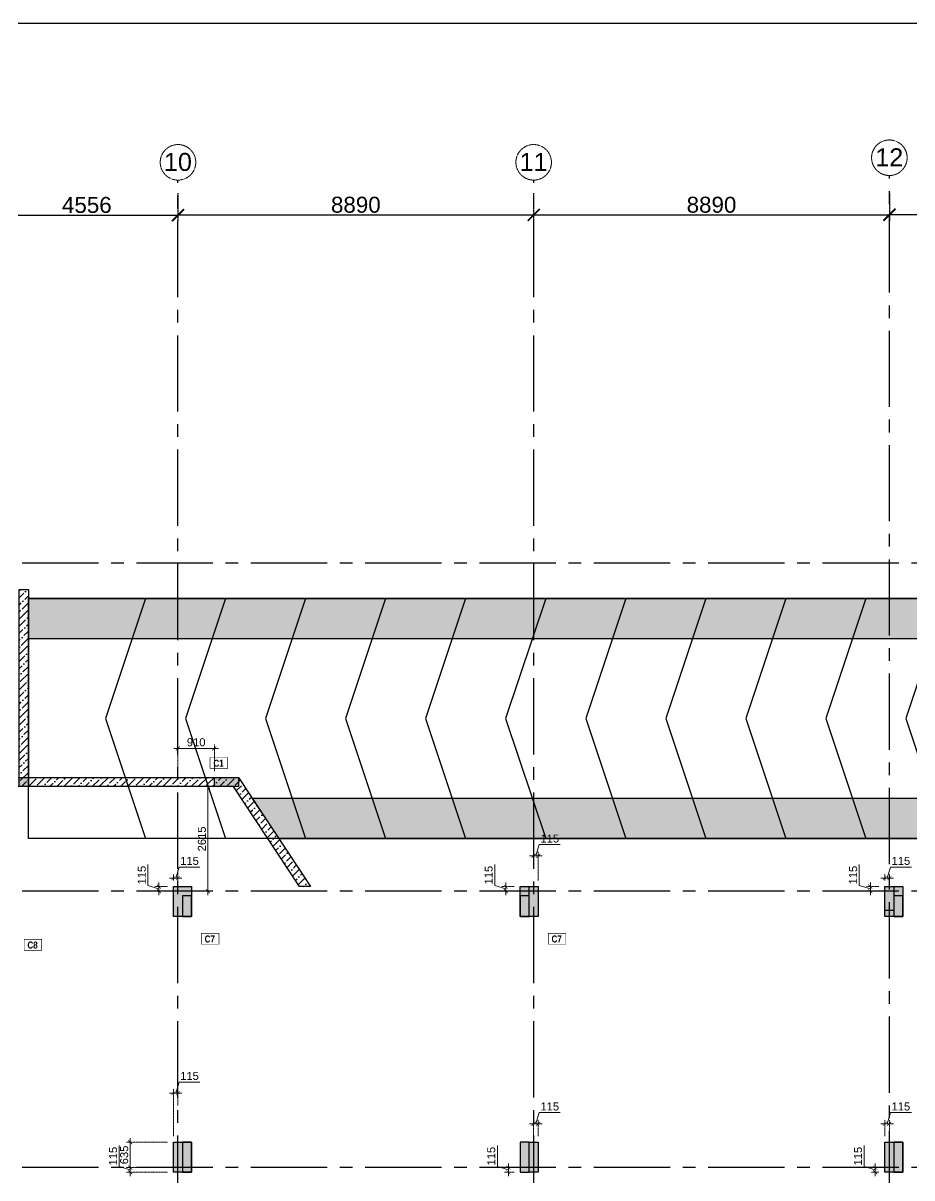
# Model space of a CAD drawing. Header units: millimetres. Extents: x 149548 to 2112824, y -1657616 to -1354760.
# Drawn here: x 1822051 to 1844266, y -1606380 to -1577511 of the extents above; entities that cross this region are included whole.
import ezdxf

# ---------------------------------------------------------------- set-up
doc = ezdxf.new("R2010")
doc.units = ezdxf.units.MM
doc.header["$MEASUREMENT"] = 0
doc.header["$PDMODE"] = 98
for name, pattern in [('ACAD_ISO02W100', [15, 12, -3]), ('CENTER2', [28.575, 19.05, -3.175, 3.175, -3.175]), ('HIDDEN', [0.375, 0.25, -0.125])]:
    doc.linetypes.add(name, pattern=pattern)
for name, color, linetype, lineweight in [('CENTER_LINE', 8, 'CENTER2', 25), ('GRID', 252, 'ACAD_ISO02W100', 9), ('s-dm', 171, 'Continuous', 15), ('TXT', 255, 'Continuous', 5)]:
    doc.layers.add(name, color=color, linetype=linetype, lineweight=lineweight)
for name, color, linetype in [('Dimension', 7, 'Continuous'), ('Gabion Wall', 7, 'Continuous'), ('RAMP', 7, 'Continuous'), ('STR.COLUMN', 1, 'Continuous')]:
    doc.layers.add(name, color=color, linetype=linetype)
doc.styles.add('1-100', font='arial.ttf', dxfattribs={"height": 400})
doc.styles.add('G3-TEXT', font='ARIALNB.TTF', dxfattribs={"height": 3})
doc.styles.get("Standard").update_dxf_attribs({"font": 'arial.ttf'})
doc.dimstyles.new('Dim 1_100', dxfattribs={"dimscale": 100, "dimtxt": 2, "dimasz": 1, "dimexe": 1, "dimexo": 1.5, "dimgap": 0.5, "dimtad": 1, "dimdec": 0, "dimrnd": 5, "dimzin": 0, "dimdsep": 46, "dimtxsty": 'Standard', "dimblk": 'ARCHTICK', "dimcen": 0, "dimdle": 1, "dimclrd": 256, "dimclre": 256, "dimclrt": 256, "dimadec": 0, "dimazin": 0, "dimtfac": 0.8, "dimtdec": 0, "dimtmove": 1, "dimatfit": 0, "dimfxl": 1.5, "dimtolj": 1, "dimtzin": 0, "dimlwd": -1, "dimlwe": -1, "dimarcsym": 1})
doc.dimstyles.new('Dim 1_200', dxfattribs={"dimscale": 100, "dimtxt": 4, "dimasz": 3, "dimexe": 1.5, "dimexo": 1.5, "dimgap": 0.5, "dimtad": 1, "dimdec": 0, "dimzin": 0, "dimdsep": 46, "dimtxsty": 'Standard', "dimblk": 'ARCHTICK', "dimcen": 0, "dimclrd": 256, "dimclre": 256, "dimclrt": 256, "dimadec": 0, "dimazin": 0, "dimtfac": 0.8, "dimtdec": 0, "dimtmove": 1, "dimatfit": 0, "dimfxl": 1.5, "dimtolj": 1, "dimtzin": 0, "dimlwd": -1, "dimlwe": -1, "dimarcsym": 1})

# ---------------------------------------------------------------- blocks, each defined once
blk = doc.blocks.new('RAMP')
at = {"layer": 'RAMP', "color": 8}
blk.add_lwpolyline([(1949009, -1591899), (1991149, -1591899), (1991149, -1597898), (1949009, -1597898)], close=True, dxfattribs=at)
for points in [[(1951939, -1591898), (1950939, -1594898), (1951939, -1597898)], [(1953939, -1591898), (1952939, -1594898), (1953939, -1597898)], [(1955939, -1591898), (1954939, -1594898), (1955939, -1597898)], [(1957939, -1591898), (1956939, -1594898), (1957939, -1597898)], [(1959939, -1591898), (1958939, -1594898), (1959939, -1597898)], [(1961939, -1591898), (1960939, -1594898), (1961939, -1597898)], [(1963939, -1591898), (1962939, -1594898), (1963939, -1597898)], [(1965939, -1591898), (1964939, -1594898), (1965939, -1597898)], [(1967939, -1591898), (1966939, -1594898), (1967939, -1597898)], [(1969939, -1591898), (1968939, -1594898), (1969939, -1597898)], [(1971939, -1591898), (1970939, -1594898), (1971939, -1597898)], [(1973939, -1591898), (1972939, -1594898), (1973939, -1597898)], [(1975939, -1591898), (1974939, -1594898), (1975939, -1597898)], [(1977939, -1591898), (1976939, -1594898), (1977939, -1597898)], [(1979939, -1591898), (1978939, -1594898), (1979939, -1597898)], [(1981939, -1591898), (1980939, -1594898), (1981939, -1597898)], [(1983939, -1591898), (1982939, -1594898), (1983939, -1597898)], [(1985939, -1591899), (1984939, -1594899), (1985939, -1597898)], [(1987939, -1591899), (1986939, -1594899), (1987939, -1597898)], [(1989939, -1591899), (1988939, -1594899), (1989939, -1597899)]]:
    blk.add_lwpolyline(points, dxfattribs=at)
blk = doc.blocks.new('Upto 2nd Floor lvl')
at = {"layer": 'STR.COLUMN'}
h = blk.add_hatch(color=30, dxfattribs=at)
h.dxf.hatch_style = 1
h.paths.add_polyline_path([(1943263, -1497619), (1943483, -1497619), (1943483, -1497099), (1943263, -1497099)])
h = blk.add_hatch(color=30, dxfattribs=at)
h.dxf.hatch_style = 1
h.paths.add_polyline_path([(1952153, -1497619), (1952373, -1497619), (1952373, -1497099), (1952153, -1497099)])
h = blk.add_hatch(color=30, dxfattribs=at)
h.dxf.hatch_style = 1
h.paths.add_polyline_path([(1960593, -1497619), (1960813, -1497619), (1960813, -1497099), (1960593, -1497099)])
h = blk.add_hatch(color=30, dxfattribs=at)
h.dxf.hatch_style = 1
h.paths.add_polyline_path([(1969933, -1497619), (1970153, -1497619), (1970153, -1497099), (1969933, -1497099)])
h = blk.add_hatch(color=30, dxfattribs=at)
h.dxf.hatch_style = 1
h.paths.add_polyline_path([(1952153, -1504009), (1952373, -1504009), (1952373, -1503259), (1952153, -1503259)])
h = blk.add_hatch(color=30, dxfattribs=at)
h.dxf.hatch_style = 1
h.paths.add_polyline_path([(1960593, -1504009), (1960813, -1504009), (1960813, -1503259), (1960593, -1503259)])
h = blk.add_hatch(color=30, dxfattribs=at)
h.dxf.hatch_style = 1
h.paths.add_polyline_path([(1969933, -1504009), (1970153, -1504009), (1970153, -1503259), (1969933, -1503259)])
h = blk.add_hatch(color=30, dxfattribs=at)
h.dxf.hatch_style = 1
h.paths.add_polyline_path([(1952153, -1509294), (1952373, -1509294), (1952373, -1508544), (1952153, -1508544)])
h = blk.add_hatch(color=30, dxfattribs=at)
h.dxf.hatch_style = 1
h.paths.add_polyline_path([(1960593, -1509294), (1960813, -1509294), (1960813, -1508544), (1960593, -1508544)])
h = blk.add_hatch(color=30, dxfattribs=at)
h.dxf.hatch_style = 1
h.paths.add_polyline_path([(1969933, -1509294), (1970153, -1509294), (1970153, -1508544), (1969933, -1508544)])
h = blk.add_hatch(color=30, dxfattribs=at)
h.dxf.hatch_style = 1
h.paths.add_polyline_path([(1952153, -1514999), (1952373, -1514999), (1952373, -1514479), (1952153, -1514479)])
h = blk.add_hatch(color=30, dxfattribs=at)
h.dxf.hatch_style = 1
h.paths.add_polyline_path([(1960593, -1514999), (1960813, -1514999), (1960813, -1514479), (1960593, -1514479)])
h = blk.add_hatch(color=30, dxfattribs=at)
h.dxf.hatch_style = 1
h.paths.add_polyline_path([(1969933, -1514999), (1970153, -1514999), (1970153, -1514479), (1969933, -1514479)])
at = {"layer": 'STR.COLUMN', "color": 5}
for points in [[(1943263, -1497619), (1943483, -1497619), (1943483, -1497099), (1943263, -1497099)], [(1952153, -1497619), (1952373, -1497619), (1952373, -1497099), (1952153, -1497099)], [(1960593, -1497619), (1960813, -1497619), (1960813, -1497099), (1960593, -1497099)], [(1969933, -1497619), (1970153, -1497619), (1970153, -1497099), (1969933, -1497099)], [(1952153, -1504009), (1952373, -1504009), (1952373, -1503259), (1952153, -1503259)], [(1960593, -1504009), (1960813, -1504009), (1960813, -1503259), (1960593, -1503259)], [(1969933, -1504009), (1970153, -1504009), (1970153, -1503259), (1969933, -1503259)], [(1952153, -1509294), (1952373, -1509294), (1952373, -1508544), (1952153, -1508544)], [(1960593, -1509294), (1960813, -1509294), (1960813, -1508544), (1960593, -1508544)], [(1969933, -1509294), (1970153, -1509294), (1970153, -1508544), (1969933, -1508544)], [(1952153, -1514999), (1952373, -1514999), (1952373, -1514479), (1952153, -1514479)], [(1960593, -1514999), (1960813, -1514999), (1960813, -1514479), (1960593, -1514479)], [(1969933, -1514999), (1970153, -1514999), (1970153, -1514479), (1969933, -1514479)]]:
    blk.add_lwpolyline(points, close=True, dxfattribs=at)
blk = doc.blocks.new('Through Column')
at = {"layer": 'STR.COLUMN', "transparency": 33554687}
h = blk.add_hatch(color=256, dxfattribs=at)
h.dxf.hatch_style = 1
h.paths.add_polyline_path([(1951923, -1496869), (1952373, -1496869), (1952373, -1497099), (1952373, -1497619), (1951923, -1497619)])
h = blk.add_hatch(color=256, dxfattribs=at)
h.dxf.hatch_style = 1
h.paths.add_polyline_path([(1961043, -1496869), (1961043, -1497619), (1960593, -1497619), (1960593, -1497099), (1960593, -1496869)])
h = blk.add_hatch(color=256, dxfattribs=at)
h.dxf.hatch_style = 1
h.paths.add_polyline_path([(1960813, -1496869), (1960813, -1497619), (1961043, -1497619), (1961043, -1496869)])
h = blk.add_hatch(color=256, dxfattribs=at)
h.dxf.hatch_style = 1
h.paths.add_polyline_path([(1969703, -1496869), (1969703, -1497469), (1969933, -1497469), (1969933, -1496869)])
h = blk.add_hatch(color=256, dxfattribs=at)
h.dxf.hatch_style = 1
h.paths.add_polyline_path([(1969703, -1496869), (1970153, -1496869), (1970153, -1497099), (1970153, -1497619), (1969703, -1497619)])
h = blk.add_hatch(color=256, dxfattribs=at)
h.dxf.hatch_style = 1
h.paths.add_polyline_path([(1951923, -1504009), (1951923, -1503259), (1952373, -1503259), (1952373, -1504009)])
h = blk.add_hatch(color=256, dxfattribs=at)
h.dxf.hatch_style = 1
h.paths.add_polyline_path([(1960593, -1504009), (1961043, -1504009), (1961043, -1503259), (1960593, -1503259)])
h = blk.add_hatch(color=256, dxfattribs=at)
h.dxf.hatch_style = 1
h.paths.add_polyline_path([(1969703, -1504009), (1970153, -1504009), (1970153, -1503259), (1969703, -1503259)])
at = {"layer": 'STR.COLUMN', "color": 5}
for points in [[(1951923, -1496869), (1952373, -1496869), (1952373, -1497099), (1952373, -1497099), (1952373, -1497619), (1951923, -1497619), (1951923, -1496869)], [(1969703, -1496869), (1969933, -1496869), (1969933, -1497469), (1969703, -1497469), (1969703, -1496869)], [(1969703, -1496869), (1970153, -1496869), (1970153, -1497099), (1970153, -1497099), (1970153, -1497619), (1969703, -1497619), (1969703, -1496869)], [(1951923, -1503259), (1952373, -1503259), (1952373, -1504009), (1951923, -1504009), (1951923, -1503259)], [(1960813, -1503259), (1961043, -1503259), (1961043, -1504009), (1960813, -1504009), (1960813, -1503259)], [(1969703, -1503259), (1970153, -1503259), (1970153, -1504009), (1969703, -1504009), (1969703, -1503259)]]:
    blk.add_lwpolyline(points, dxfattribs=at)
for points in [[(1961043, -1496869), (1961043, -1497619), (1960593, -1497619), (1960593, -1497099), (1960593, -1497099), (1960593, -1496869)], [(1960813, -1496869), (1961043, -1496869), (1961043, -1497619), (1960813, -1497619)]]:
    blk.add_lwpolyline(points, close=True, dxfattribs=at)
blk = doc.blocks.new('Upto 1st Floor lvl')
at = {"layer": 'STR.COLUMN'}
h = blk.add_hatch(color=3, dxfattribs=at)
h.dxf.hatch_style = 1
h.paths.add_polyline_path([(1948298, -1494139), (1948298, -1494369), (1947586, -1494369), (1947586, -1494139)])
h = blk.add_hatch(color=3, dxfattribs=at)
h.dxf.hatch_style = 1
h.paths.add_polyline_path([(1953546, -1494139), (1953546, -1494369), (1952946, -1494369), (1952946, -1494139)])
at = {"layer": 'STR.COLUMN', "color": 5}
for points in [[(1948298, -1494139), (1948298, -1494369), (1947586, -1494369), (1947586, -1494139)], [(1953546, -1494139), (1953546, -1494369), (1952946, -1494369), (1952946, -1494139)]]:
    blk.add_lwpolyline(points, close=True, dxfattribs=at)
blk = doc.blocks.new('FIRST FLOOR COLUMNS')
at = {"layer": 'CENTER_LINE', "ltscale": 100}
for p, q in [((29335, -28128), (29335, 17663)), ((38225, -28128), (38225, 17663)), ((47115, -28013), (47115, 17778)), ((90214, 8085), (-4699, 8085)), ((90214, -115), (-4699, -115)), ((90214, -7025), (-4699, -7025))]:
    blk.add_line(p, q, dxfattribs=at)
at = {"layer": 'GRID', "ltscale": 0.3}
for centre in [(29335, 18107), (38225, 18107), (47115, 18222)]:
    blk.add_circle(centre, 444, dxfattribs=at)
at = {"layer": 'GRID', "ltscale": 0.3, "style": '1-100', "oblique": 0}
for s, p in [('10', (28983, 17893)), ('11', (37873, 17893)), ('12', (46763, 18008))]:
    blk.add_text(s, height=450, rotation=359.9447, dxfattribs=at).set_placement(p)
blk = doc.blocks.new('_ArchTick')
at = {"color": 0, "linetype": 'ByBlock', "const_width": 0.15}
blk.add_lwpolyline([(-0.5, -0.5), (0.5, 0.5)], dxfattribs=at)
blk = doc.blocks.new('*D529')
at = {"layer": 'Defpoints', "color": 0}
for p in [(1825922, -1598538), (1825922, -1598886), (1825807, -1599099)]:
    blk.add_point(p, dxfattribs=at)
at = {"layer": 's-dm', "linetype": 'HIDDEN'}
for p, q in [((1825807, -1598949), (1825807, -1598786)), ((1825922, -1598688), (1825922, -1598986))]:
    blk.add_line(p, q, dxfattribs=at)
at = {"layer": 's-dm'}
for p, q in [((1825948, -1598609), (1825865, -1598886)), ((1826472, -1598609), (1825948, -1598609)), ((1825807, -1598886), (1825707, -1598886)), ((1825807, -1598886), (1825922, -1598886)), ((1825922, -1598886), (1826022, -1598886))]:
    blk.add_line(p, q, dxfattribs=at)
at = {"layer": 's-dm', "xscale": 100, "yscale": 100, "zscale": 100}
blk.add_blockref('_ArchTick', (1825807, -1598886), dxfattribs=at)
at = {"layer": 's-dm', "xscale": 100, "yscale": 100, "zscale": 100, "rotation": 180}
blk.add_blockref('_ArchTick', (1825922, -1598886), dxfattribs=at)
at = {"layer": 's-dm', "insert": (1826210, -1598457), "char_height": 200, "attachment_point": 5}
blk.add_mtext('\\A1;115', dxfattribs=at)
blk = doc.blocks.new('*D530')
at = {"layer": 'Defpoints', "color": 0}
for p in [(1834927, -1598326), (1834812, -1598538), (1834927, -1599099)]:
    blk.add_point(p, dxfattribs=at)
at = {"layer": 's-dm'}
for p, q in [((1834953, -1598049), (1834870, -1598326)), ((1835477, -1598049), (1834953, -1598049)), ((1834812, -1598326), (1834712, -1598326)), ((1834812, -1598326), (1834927, -1598326)), ((1834927, -1598326), (1835027, -1598326))]:
    blk.add_line(p, q, dxfattribs=at)
at = {"layer": 's-dm', "linetype": 'HIDDEN'}
for p, q in [((1834812, -1598388), (1834812, -1598226)), ((1834927, -1598949), (1834927, -1598226))]:
    blk.add_line(p, q, dxfattribs=at)
at = {"layer": 's-dm', "xscale": 100, "yscale": 100, "zscale": 100}
blk.add_blockref('_ArchTick', (1834812, -1598326), dxfattribs=at)
at = {"layer": 's-dm', "xscale": 100, "yscale": 100, "zscale": 100, "rotation": 180}
blk.add_blockref('_ArchTick', (1834927, -1598326), dxfattribs=at)
at = {"layer": 's-dm', "insert": (1835215, -1597897), "char_height": 200, "attachment_point": 5}
blk.add_mtext('\\A1;115', dxfattribs=at)
blk = doc.blocks.new('*D531')
at = {"layer": 'Defpoints', "color": 0}
for p in [(1843702, -1598886), (1843587, -1599099), (1843702, -1599099)]:
    blk.add_point(p, dxfattribs=at)
at = {"layer": 's-dm', "linetype": 'HIDDEN'}
for p, q in [((1843587, -1598949), (1843587, -1598786)), ((1843702, -1598949), (1843702, -1598786))]:
    blk.add_line(p, q, dxfattribs=at)
at = {"layer": 's-dm'}
for p, q in [((1843728, -1598609), (1843645, -1598886)), ((1844252, -1598609), (1843728, -1598609)), ((1843587, -1598886), (1843487, -1598886)), ((1843587, -1598886), (1843702, -1598886)), ((1843702, -1598886), (1843802, -1598886))]:
    blk.add_line(p, q, dxfattribs=at)
at = {"layer": 's-dm', "xscale": 100, "yscale": 100, "zscale": 100}
blk.add_blockref('_ArchTick', (1843587, -1598886), dxfattribs=at)
at = {"layer": 's-dm', "xscale": 100, "yscale": 100, "zscale": 100, "rotation": 180}
blk.add_blockref('_ArchTick', (1843702, -1598886), dxfattribs=at)
at = {"layer": 's-dm', "insert": (1843990, -1598457), "char_height": 200, "attachment_point": 5}
blk.add_mtext('\\A1;115', dxfattribs=at)
blk = doc.blocks.new('*D543')
at = {"layer": 'Defpoints', "color": 0}
for p in [(1825922, -1604262), (1825922, -1604726), (1825807, -1605489)]:
    blk.add_point(p, dxfattribs=at)
at = {"layer": 's-dm'}
for p, q in [((1825948, -1603985), (1825865, -1604262)), ((1826472, -1603985), (1825948, -1603985)), ((1825807, -1604262), (1825707, -1604262)), ((1825807, -1604262), (1825922, -1604262)), ((1825922, -1604262), (1826022, -1604262))]:
    blk.add_line(p, q, dxfattribs=at)
at = {"layer": 's-dm', "linetype": 'HIDDEN'}
for p, q in [((1825807, -1605339), (1825807, -1604162)), ((1825922, -1604576), (1825922, -1604162))]:
    blk.add_line(p, q, dxfattribs=at)
at = {"layer": 's-dm', "xscale": 100, "yscale": 100, "zscale": 100}
blk.add_blockref('_ArchTick', (1825807, -1604262), dxfattribs=at)
at = {"layer": 's-dm', "xscale": 100, "yscale": 100, "zscale": 100, "rotation": 180}
blk.add_blockref('_ArchTick', (1825922, -1604262), dxfattribs=at)
at = {"layer": 's-dm', "insert": (1826210, -1603833), "char_height": 200, "attachment_point": 5}
blk.add_mtext('\\A1;115', dxfattribs=at)
blk = doc.blocks.new('*D544')
at = {"layer": 'Defpoints', "color": 0}
for p in [(1834927, -1605025), (1834812, -1605489), (1834927, -1605489)]:
    blk.add_point(p, dxfattribs=at)
at = {"layer": 's-dm'}
for p, q in [((1834953, -1604748), (1834870, -1605025)), ((1835477, -1604748), (1834953, -1604748)), ((1834812, -1605025), (1834712, -1605025)), ((1834812, -1605025), (1834927, -1605025)), ((1834927, -1605025), (1835027, -1605025))]:
    blk.add_line(p, q, dxfattribs=at)
at = {"layer": 's-dm', "linetype": 'HIDDEN'}
for p, q in [((1834812, -1605339), (1834812, -1604925)), ((1834927, -1605339), (1834927, -1604925))]:
    blk.add_line(p, q, dxfattribs=at)
at = {"layer": 's-dm', "xscale": 100, "yscale": 100, "zscale": 100}
blk.add_blockref('_ArchTick', (1834812, -1605025), dxfattribs=at)
at = {"layer": 's-dm', "xscale": 100, "yscale": 100, "zscale": 100, "rotation": 180}
blk.add_blockref('_ArchTick', (1834927, -1605025), dxfattribs=at)
at = {"layer": 's-dm', "insert": (1835215, -1604596), "char_height": 200, "attachment_point": 5}
blk.add_mtext('\\A1;115', dxfattribs=at)
blk = doc.blocks.new('*D545')
at = {"layer": 'Defpoints', "color": 0}
for p in [(1843702, -1605025), (1843587, -1605489), (1843702, -1605489)]:
    blk.add_point(p, dxfattribs=at)
at = {"layer": 's-dm'}
for p, q in [((1843728, -1604748), (1843645, -1605025)), ((1844252, -1604748), (1843728, -1604748)), ((1843587, -1605025), (1843487, -1605025)), ((1843587, -1605025), (1843702, -1605025)), ((1843702, -1605025), (1843802, -1605025))]:
    blk.add_line(p, q, dxfattribs=at)
at = {"layer": 's-dm', "linetype": 'HIDDEN'}
for p, q in [((1843587, -1605339), (1843587, -1604925)), ((1843702, -1605339), (1843702, -1604925))]:
    blk.add_line(p, q, dxfattribs=at)
at = {"layer": 's-dm', "xscale": 100, "yscale": 100, "zscale": 100}
blk.add_blockref('_ArchTick', (1843587, -1605025), dxfattribs=at)
at = {"layer": 's-dm', "xscale": 100, "yscale": 100, "zscale": 100, "rotation": 180}
blk.add_blockref('_ArchTick', (1843702, -1605025), dxfattribs=at)
at = {"layer": 's-dm', "insert": (1843990, -1604596), "char_height": 200, "attachment_point": 5}
blk.add_mtext('\\A1;115', dxfattribs=at)
blk = doc.blocks.new('*D611')
at = {"layer": 'Defpoints', "color": 0}
for p in [(1825807, -1605489), (1824730, -1606124), (1825107, -1606124)]:
    blk.add_point(p, dxfattribs=at)
at = {"layer": 's-dm'}
blk.add_line((1824730, -1605389), (1824730, -1606224), dxfattribs=at)
at = {"layer": 's-dm', "linetype": 'HIDDEN'}
for p, q in [((1825657, -1605489), (1824630, -1605489)), ((1824957, -1606124), (1824630, -1606124))]:
    blk.add_line(p, q, dxfattribs=at)
at = {"layer": 's-dm', "xscale": 100, "yscale": 100, "zscale": 100}
for p, rotation in [((1824730, -1605489), 90), ((1824730, -1606124), 270)]:
    blk.add_blockref('_ArchTick', p, dxfattribs=dict(at, rotation=rotation))
at = {"layer": 's-dm', "insert": (1824578, -1605806), "char_height": 200, "attachment_point": 5, "rotation": 90}
blk.add_mtext('\\A1;635', dxfattribs=at)
blk = doc.blocks.new('*D612')
at = {"layer": 'Defpoints', "color": 0}
for p in [(1824730, -1606239), (1825107, -1606124), (1825807, -1606239)]:
    blk.add_point(p, dxfattribs=at)
at = {"layer": 's-dm'}
for p, q in [((1824453, -1605573), (1824453, -1606098)), ((1824453, -1606098), (1824730, -1606181)), ((1824730, -1606124), (1824730, -1606024)), ((1824730, -1606124), (1824730, -1606239)), ((1824730, -1606239), (1824730, -1606339))]:
    blk.add_line(p, q, dxfattribs=at)
at = {"layer": 's-dm', "linetype": 'HIDDEN'}
for p, q in [((1824957, -1606124), (1824630, -1606124)), ((1825657, -1606239), (1824630, -1606239))]:
    blk.add_line(p, q, dxfattribs=at)
at = {"layer": 's-dm', "xscale": 100, "yscale": 100, "zscale": 100}
for p, rotation in [((1824730, -1606124), 270), ((1824730, -1606239), 90)]:
    blk.add_blockref('_ArchTick', p, dxfattribs=dict(at, rotation=rotation))
at = {"layer": 's-dm', "insert": (1824301, -1605836), "char_height": 200, "attachment_point": 5, "rotation": 90}
blk.add_mtext('\\A1;115', dxfattribs=at)
blk = doc.blocks.new('*D613')
at = {"layer": 'Defpoints', "color": 0}
for p in [(1834182, -1606239), (1834477, -1606124), (1834477, -1606239)]:
    blk.add_point(p, dxfattribs=at)
at = {"layer": 's-dm'}
for p, q in [((1833905, -1605573), (1833905, -1606098)), ((1833905, -1606098), (1834182, -1606181)), ((1834182, -1606124), (1834182, -1606024)), ((1834182, -1606124), (1834182, -1606239)), ((1834182, -1606239), (1834182, -1606339))]:
    blk.add_line(p, q, dxfattribs=at)
at = {"layer": 's-dm', "linetype": 'HIDDEN'}
for p, q in [((1834327, -1606124), (1834082, -1606124)), ((1834327, -1606239), (1834082, -1606239))]:
    blk.add_line(p, q, dxfattribs=at)
at = {"layer": 's-dm', "xscale": 100, "yscale": 100, "zscale": 100}
for p, rotation in [((1834182, -1606124), 270), ((1834182, -1606239), 90)]:
    blk.add_blockref('_ArchTick', p, dxfattribs=dict(at, rotation=rotation))
at = {"layer": 's-dm', "insert": (1833753, -1605836), "char_height": 200, "attachment_point": 5, "rotation": 90}
blk.add_mtext('\\A1;115', dxfattribs=at)
blk = doc.blocks.new('*D614')
at = {"layer": 'Defpoints', "color": 0}
for p in [(1843349, -1606239), (1843587, -1606124), (1843587, -1606239)]:
    blk.add_point(p, dxfattribs=at)
at = {"layer": 's-dm'}
for p, q in [((1843071, -1605573), (1843071, -1606098)), ((1843071, -1606098), (1843349, -1606181)), ((1843349, -1606124), (1843349, -1606024)), ((1843349, -1606124), (1843349, -1606239)), ((1843349, -1606239), (1843349, -1606339))]:
    blk.add_line(p, q, dxfattribs=at)
at = {"layer": 's-dm', "linetype": 'HIDDEN'}
for p, q in [((1843437, -1606124), (1843249, -1606124)), ((1843437, -1606239), (1843249, -1606239))]:
    blk.add_line(p, q, dxfattribs=at)
at = {"layer": 's-dm', "xscale": 100, "yscale": 100, "zscale": 100}
for p, rotation in [((1843349, -1606124), 270), ((1843349, -1606239), 90)]:
    blk.add_blockref('_ArchTick', p, dxfattribs=dict(at, rotation=rotation))
at = {"layer": 's-dm', "insert": (1842919, -1605836), "char_height": 200, "attachment_point": 5, "rotation": 90}
blk.add_mtext('\\A1;115', dxfattribs=at)
blk = doc.blocks.new('*D651')
at = {"layer": 'Defpoints', "color": 0}
for p in [(1826831, -1596599), (1826110, -1599214), (1826672, -1599214)]:
    blk.add_point(p, dxfattribs=at)
at = {"layer": 's-dm', "linetype": 'HIDDEN'}
for p, q in [((1826681, -1596599), (1826572, -1596599)), ((1826260, -1599214), (1826772, -1599214))]:
    blk.add_line(p, q, dxfattribs=at)
at = {"layer": 's-dm'}
blk.add_line((1826672, -1596499), (1826672, -1599314), dxfattribs=at)
at = {"layer": 's-dm', "xscale": 100, "yscale": 100, "zscale": 100}
for p, rotation in [((1826672, -1596599), 90), ((1826672, -1599214), 270)]:
    blk.add_blockref('_ArchTick', p, dxfattribs=dict(at, rotation=rotation))
at = {"layer": 's-dm', "insert": (1826520, -1597906), "char_height": 200, "attachment_point": 5, "rotation": 90}
blk.add_mtext('\\A1;2615', dxfattribs=at)
blk = doc.blocks.new('*D652')
at = {"layer": 'Defpoints', "color": 0}
for p in [(1826831, -1595642), (1825922, -1596369), (1826831, -1596369)]:
    blk.add_point(p, dxfattribs=at)
at = {"layer": 's-dm', "linetype": 'HIDDEN'}
for p, q in [((1825922, -1596219), (1825922, -1595542)), ((1826831, -1596219), (1826831, -1595542))]:
    blk.add_line(p, q, dxfattribs=at)
at = {"layer": 's-dm'}
blk.add_line((1825822, -1595642), (1826931, -1595642), dxfattribs=at)
at = {"layer": 's-dm', "xscale": 100, "yscale": 100, "zscale": 100, "rotation": 180}
blk.add_blockref('_ArchTick', (1825922, -1595642), dxfattribs=at)
at = {"layer": 's-dm', "xscale": 100, "yscale": 100, "zscale": 100}
blk.add_blockref('_ArchTick', (1826831, -1595642), dxfattribs=at)
at = {"layer": 's-dm', "insert": (1826377, -1595490), "char_height": 200, "attachment_point": 5}
blk.add_mtext('\\A1;910', dxfattribs=at)
blk = doc.blocks.new('*D670')
at = {"layer": 'Defpoints', "color": 0}
for p in [(1821366, -1581619), (1825922, -1581613), (1825922, -1582314)]:
    blk.add_point(p, dxfattribs=at)
at = {"layer": 'Dimension', "linetype": 'HIDDEN'}
for p, q in [((1821366, -1581769), (1821366, -1582464)), ((1825922, -1581763), (1825922, -1582464))]:
    blk.add_line(p, q, dxfattribs=at)
at = {"layer": 'Dimension'}
blk.add_line((1821366, -1582314), (1825922, -1582314), dxfattribs=at)
at = {"layer": 'Dimension', "xscale": 300, "yscale": 300, "zscale": 300, "rotation": 180}
blk.add_blockref('_ArchTick', (1821366, -1582314), dxfattribs=at)
at = {"layer": 'Dimension', "xscale": 300, "yscale": 300, "zscale": 300}
blk.add_blockref('_ArchTick', (1825922, -1582314), dxfattribs=at)
at = {"layer": 'Dimension', "insert": (1823644, -1582059), "char_height": 400, "attachment_point": 5}
blk.add_mtext('\\A1;4556', dxfattribs=at)
blk = doc.blocks.new('*D671')
at = {"layer": 'Defpoints', "color": 0}
for p in [(1825922, -1581613), (1834812, -1581613), (1834812, -1582308)]:
    blk.add_point(p, dxfattribs=at)
at = {"layer": 'Dimension', "linetype": 'HIDDEN'}
for p, q in [((1825922, -1581763), (1825922, -1582458)), ((1834812, -1581763), (1834812, -1582458))]:
    blk.add_line(p, q, dxfattribs=at)
at = {"layer": 'Dimension'}
blk.add_line((1825922, -1582308), (1834812, -1582308), dxfattribs=at)
at = {"layer": 'Dimension', "xscale": 300, "yscale": 300, "zscale": 300, "rotation": 180}
blk.add_blockref('_ArchTick', (1825922, -1582308), dxfattribs=at)
at = {"layer": 'Dimension', "xscale": 300, "yscale": 300, "zscale": 300}
blk.add_blockref('_ArchTick', (1834812, -1582308), dxfattribs=at)
at = {"layer": 'Dimension', "insert": (1830367, -1582054), "char_height": 400, "attachment_point": 5}
blk.add_mtext('\\A1;8890', dxfattribs=at)
blk = doc.blocks.new('*D672')
at = {"layer": 'Defpoints', "color": 0}
for p in [(1834812, -1581613), (1843702, -1581610), (1843702, -1582308)]:
    blk.add_point(p, dxfattribs=at)
at = {"layer": 'Dimension', "linetype": 'HIDDEN'}
for p, q in [((1834812, -1581763), (1834812, -1582458)), ((1843702, -1581760), (1843702, -1582458))]:
    blk.add_line(p, q, dxfattribs=at)
at = {"layer": 'Dimension'}
blk.add_line((1834812, -1582308), (1843702, -1582308), dxfattribs=at)
at = {"layer": 'Dimension', "xscale": 300, "yscale": 300, "zscale": 300, "rotation": 180}
blk.add_blockref('_ArchTick', (1834812, -1582308), dxfattribs=at)
at = {"layer": 'Dimension', "xscale": 300, "yscale": 300, "zscale": 300}
blk.add_blockref('_ArchTick', (1843702, -1582308), dxfattribs=at)
at = {"layer": 'Dimension', "insert": (1839257, -1582054), "char_height": 400, "attachment_point": 5}
blk.add_mtext('\\A1;8890', dxfattribs=at)
blk = doc.blocks.new('*D673')
at = {"layer": 'Defpoints', "color": 0}
for p in [(1843702, -1581610), (1852592, -1581874), (1852592, -1582299)]:
    blk.add_point(p, dxfattribs=at)
at = {"layer": 'Dimension', "linetype": 'HIDDEN'}
for p, q in [((1843702, -1581760), (1843702, -1582449)), ((1852592, -1582024), (1852592, -1582449))]:
    blk.add_line(p, q, dxfattribs=at)
at = {"layer": 'Dimension'}
blk.add_line((1843702, -1582299), (1852592, -1582299), dxfattribs=at)
at = {"layer": 'Dimension', "xscale": 300, "yscale": 300, "zscale": 300, "rotation": 180}
blk.add_blockref('_ArchTick', (1843702, -1582299), dxfattribs=at)
at = {"layer": 'Dimension', "xscale": 300, "yscale": 300, "zscale": 300}
blk.add_blockref('_ArchTick', (1852592, -1582299), dxfattribs=at)
at = {"layer": 'Dimension', "insert": (1848147, -1582045), "char_height": 400, "attachment_point": 5}
blk.add_mtext('\\A1;8890', dxfattribs=at)
blk = doc.blocks.new('*D2545')
at = {"layer": 'Defpoints', "color": 0}
for p in [(1825447, -1599099), (1825807, -1599099), (1825807, -1599214)]:
    blk.add_point(p, dxfattribs=at)
at = {"layer": 's-dm'}
for p, q in [((1825170, -1598548), (1825170, -1599073)), ((1825170, -1599073), (1825447, -1599156)), ((1825447, -1599099), (1825447, -1598999)), ((1825447, -1599214), (1825447, -1599099)), ((1825447, -1599214), (1825447, -1599314))]:
    blk.add_line(p, q, dxfattribs=at)
at = {"layer": 's-dm', "linetype": 'HIDDEN'}
for p, q in [((1825657, -1599099), (1825347, -1599099)), ((1825657, -1599214), (1825347, -1599214))]:
    blk.add_line(p, q, dxfattribs=at)
at = {"layer": 's-dm', "xscale": 100, "yscale": 100, "zscale": 100}
for p, rotation in [((1825447, -1599099), 270), ((1825447, -1599214), 90)]:
    blk.add_blockref('_ArchTick', p, dxfattribs=dict(at, rotation=rotation))
at = {"layer": 's-dm', "insert": (1825018, -1598811), "char_height": 200, "attachment_point": 5, "rotation": 90}
blk.add_mtext('\\A1;115', dxfattribs=at)
blk = doc.blocks.new('*D2546')
at = {"layer": 'Defpoints', "color": 0}
for p in [(1834117, -1599099), (1834477, -1599099), (1834477, -1599214)]:
    blk.add_point(p, dxfattribs=at)
at = {"layer": 's-dm'}
for p, q in [((1833840, -1598548), (1833840, -1599073)), ((1833840, -1599073), (1834117, -1599156)), ((1834117, -1599099), (1834117, -1598999)), ((1834117, -1599214), (1834117, -1599099)), ((1834117, -1599214), (1834117, -1599314))]:
    blk.add_line(p, q, dxfattribs=at)
at = {"layer": 's-dm', "linetype": 'HIDDEN'}
for p, q in [((1834327, -1599099), (1834017, -1599099)), ((1834327, -1599214), (1834017, -1599214))]:
    blk.add_line(p, q, dxfattribs=at)
at = {"layer": 's-dm', "xscale": 100, "yscale": 100, "zscale": 100}
for p, rotation in [((1834117, -1599099), 270), ((1834117, -1599214), 90)]:
    blk.add_blockref('_ArchTick', p, dxfattribs=dict(at, rotation=rotation))
at = {"layer": 's-dm', "insert": (1833688, -1598811), "char_height": 200, "attachment_point": 5, "rotation": 90}
blk.add_mtext('\\A1;115', dxfattribs=at)
blk = doc.blocks.new('*D2547')
at = {"layer": 'Defpoints', "color": 0}
for p in [(1843227, -1599099), (1843587, -1599099), (1843587, -1599214)]:
    blk.add_point(p, dxfattribs=at)
at = {"layer": 's-dm'}
for p, q in [((1842950, -1598548), (1842950, -1599073)), ((1842950, -1599073), (1843227, -1599156)), ((1843227, -1599099), (1843227, -1598999)), ((1843227, -1599214), (1843227, -1599099)), ((1843227, -1599214), (1843227, -1599314))]:
    blk.add_line(p, q, dxfattribs=at)
at = {"layer": 's-dm', "linetype": 'HIDDEN'}
for p, q in [((1843437, -1599099), (1843127, -1599099)), ((1843437, -1599214), (1843127, -1599214))]:
    blk.add_line(p, q, dxfattribs=at)
at = {"layer": 's-dm', "xscale": 100, "yscale": 100, "zscale": 100}
for p, rotation in [((1843227, -1599099), 270), ((1843227, -1599214), 90)]:
    blk.add_blockref('_ArchTick', p, dxfattribs=dict(at, rotation=rotation))
at = {"layer": 's-dm', "insert": (1842798, -1598811), "char_height": 200, "attachment_point": 5, "rotation": 90}
blk.add_mtext('\\A1;115', dxfattribs=at)

msp = doc.modelspace()

# ---------------------------------------------------------------- hatches: boundary and pattern name
at = {"layer": 'Gabion Wall'}
h = msp.add_hatch(dxfattribs=at)
h.set_pattern_fill('ANSI36', color=8, scale=1000)
h.set_pattern_definition([(45, (-126827.01, 0), (66.291261, 243.067956), [312.5, -62.5, 0, -62.5])])
h.paths.add_polyline_path([(1822182.2, -1596598.5), (1821952.2, -1596598.5), (1821952.2, -1591668.5), (1822182.2, -1591668.5), (1822182.2, -1596368.5), (1827431.1, -1596368.5), (1829231.1, -1599098.5), (1828955.6, -1599098.5), (1827307.2, -1596598.5)])
h = msp.add_hatch(dxfattribs=at)
h.set_pattern_fill('ANSI36', color=8, scale=1000)
h.set_pattern_definition([(45, (-126115.32, -199349.73), (66.291261, 243.067956), [312.5, -62.5, 0, -62.5])])
h.paths.add_polyline_path([(1864322.2, -1591898.5), (1822182.2, -1591898.5), (1822182.2, -1592898.5), (1864322.2, -1592898.5)])
h = msp.add_hatch(dxfattribs=at)
h.set_pattern_fill('ANSI36', color=8, scale=1000)
h.set_pattern_definition([(45, (-126115.32, -204349.41), (66.291261, 243.067956), [312.5, -62.5, 0, -62.5])])
h.paths.add_polyline_path([(1864322.2, -1596898.2), (1827780.3, -1596898.2), (1828439.6, -1597898.2), (1864322.2, -1597898.2)])
at = {"layer": 'STR.COLUMN', "transparency": 33554687}
h = msp.add_hatch(color=256, dxfattribs=at)
h.dxf.hatch_style = 1
h.paths.add_polyline_path([(1834697.2, -1606238.5), (1834697.2, -1605488.5), (1834927.2, -1605488.5), (1834927.2, -1606238.5)])
h = msp.add_hatch(color=256, dxfattribs=at)
h.dxf.hatch_style = 1
h.paths.add_polyline_path([(1843587.2, -1606238.5), (1843587.2, -1605488.5), (1843817.2, -1605488.5), (1843817.2, -1606238.5)])

# ---------------------------------------------------------------- linework, layer by layer
at = {"lineweight": -3}
msp.add_lwpolyline([(1908993, -1657616.5), (1787219.6, -1657616.5), (1787219.6, -1577510.7), (1908993, -1577510.7)], close=True, dxfattribs=at)
at = {"color": 101, "const_width": 14.8}
for points in [[(1826725.1, -1596143.6), (1826725.1, -1595870), (1827164.4, -1595870), (1827164.4, -1596143.6)], [(1822076.6, -1600689.2), (1822076.6, -1600415.6), (1822515.9, -1600415.6), (1822515.9, -1600689.2)], [(1826506.2, -1600537.7), (1826506.2, -1600264.1), (1826945.5, -1600264.1), (1826945.5, -1600537.7)], [(1835176.2, -1600537.7), (1835176.2, -1600264.1), (1835615.5, -1600264.1), (1835615.5, -1600537.7)]]:
    msp.add_lwpolyline(points, close=True, dxfattribs=at)
at = {"layer": 'Gabion Wall'}
for points in [[(1864322.2, -1591898.5), (1822182.2, -1591898.5), (1822182.2, -1592898.5), (1864322.2, -1592898.5)], [(1864322.2, -1596898.2), (1827780.3, -1596898.2), (1828439.6, -1597898.2), (1864322.2, -1597898.2)]]:
    msp.add_lwpolyline(points, close=True, dxfattribs=at)
at = {"layer": 'STR.COLUMN', "color": 6}
msp.add_lwpolyline([(1822182.2, -1596598.5), (1821952.2, -1596598.5), (1821952.2, -1591668.5), (1822182.2, -1591668.5), (1822182.2, -1596368.5), (1827431.1, -1596368.5), (1829231.1, -1599098.5), (1828955.6, -1599098.5), (1827307.2, -1596598.5)], close=True, dxfattribs=at)
at = {"layer": 'STR.COLUMN', "color": 5}
msp.add_lwpolyline([(1834927.2, -1605488.5), (1834927.2, -1606238.5), (1834697.2, -1606238.5), (1834697.2, -1605488.5)], close=True, dxfattribs=at)
msp.add_lwpolyline([(1843587.2, -1605488.5), (1843817.2, -1605488.5), (1843817.2, -1606238.5), (1843587.2, -1606238.5), (1843587.2, -1605488.5)], dxfattribs=at)

# ---------------------------------------------------------------- block references
at = {"layer": 'GRID'}
msp.add_blockref('FIRST FLOOR COLUMNS', (1796587.2, -1599098.5), dxfattribs=at)
at = {"layer": 'RAMP'}
msp.add_blockref('RAMP', (-126827, 0), dxfattribs=at)
at = {"layer": 'STR.COLUMN', "color": 5}
msp.add_blockref('Upto 1st Floor lvl', (-126115.3, -102229.3), dxfattribs=at)
at = {"layer": 'STR.COLUMN'}
for name in ['Through Column', 'Upto 2nd Floor lvl']:
    msp.add_blockref(name, (-126115.3, -102229.3), dxfattribs=at)

# ---------------------------------------------------------------- texts
at = {"layer": 'TXT', "style": 'G3-TEXT'}
for s, p in [('C1', (1826807.5, -1596100.2)), ('C8', (1822159, -1600645.8)), ('C7', (1826588.6, -1600494.3)), ('C7', (1835258.6, -1600494.3))]:
    msp.add_text(s, height=175, dxfattribs=at).set_placement(p)

# ---------------------------------------------------------------- dimensions: what is measured, and where the dimension line sits
at = {"layer": 'Dimension'}
for base, p1, p2, picture, middle in [((1825922.2, -1582313.6), (1821366.1, -1581619), (1825922.2, -1581613.2), '*D670', (1823644.2, -1582059.4)), ((1834812.2, -1582307.8), (1825922.2, -1581613.2), (1834812.2, -1581613.2), '*D671', (1830367.2, -1582053.6)), ((1843702.2, -1582307.8), (1834812.2, -1581613.2), (1843702.2, -1581609.6), '*D672', (1839257.2, -1582053.6)), ((1852592.2, -1582299.2), (1843702.2, -1581609.6), (1852592.2, -1581874.3), '*D673', (1848147.2, -1582045))]:
    dim = msp.add_linear_dim(base=base, p1=p1, p2=p2, dimstyle='Dim 1_200', override={"dimblk": 'ArchTick'}, dxfattribs=at)
    dim.commit()
    dim.dimension.update_dxf_attribs({"geometry": picture, "text_midpoint": middle})
at = {"layer": 's-dm'}
for base, p1, p2, picture, middle in [((1826831.1, -1595641.9), (1825922.2, -1596368.5), (1826831.1, -1596368.5), '*D652', (1826376.6, -1595489.7)), ((1834927.2, -1598326), (1834812.2, -1598538.3), (1834927.2, -1599098.5), '*D530', (1835002.9, -1597896.8)), ((1825922.2, -1598886.3), (1825807.2, -1599098.5), (1825922.2, -1598538.3), '*D529', (1825997.9, -1598457)), ((1843702.2, -1598886.3), (1843587.2, -1599098.5), (1843702.2, -1599098.5), '*D531', (1843777.9, -1598457)), ((1825922.2, -1604262.3), (1825807.2, -1605488.5), (1825922.2, -1604725.6), '*D543', (1825997.9, -1603833)), ((1834927.2, -1605025.2), (1834812.2, -1605488.5), (1834927.2, -1605488.5), '*D544', (1835002.9, -1604596)), ((1843702.2, -1605025.2), (1843587.2, -1605488.5), (1843702.2, -1605488.5), '*D545', (1843777.9, -1604596))]:
    dim = msp.add_linear_dim(base=base, p1=p1, p2=p2, dimstyle='Dim 1_100', dxfattribs=at)
    dim.commit()
    dim.dimension.update_dxf_attribs({"geometry": picture, "text_midpoint": middle})
for base, p1, p2, picture, middle in [((1826672, -1599213.5), (1826831.1, -1596598.5), (1826109.9, -1599213.5), '*D651', (1826519.8, -1597906)), ((1825447.1, -1599098.5), (1825807.2, -1599213.5), (1825807.2, -1599098.5), '*D2545', (1825017.8, -1599022.9)), ((1834117.1, -1599098.5), (1834477.2, -1599213.5), (1834477.2, -1599098.5), '*D2546', (1833687.8, -1599022.9)), ((1843227.1, -1599098.5), (1843587.2, -1599213.5), (1843587.2, -1599098.5), '*D2547', (1842797.8, -1599022.9)), ((1824730.2, -1606123.5), (1825807.2, -1605488.5), (1825107.2, -1606123.5), '*D611', (1824578, -1605806)), ((1824730.2, -1606238.5), (1825107.2, -1606123.5), (1825807.2, -1606238.5), '*D612', (1824300.9, -1606047.9)), ((1834181.8, -1606238.5), (1834477.2, -1606123.5), (1834477.2, -1606238.5), '*D613', (1833752.6, -1606047.9)), ((1843348.6, -1606238.5), (1843587.2, -1606123.5), (1843587.2, -1606238.5), '*D614', (1842919.3, -1606047.9))]:
    dim = msp.add_linear_dim(base=base, p1=p1, p2=p2, angle=90, dimstyle='Dim 1_100', dxfattribs=at)
    dim.commit()
    dim.dimension.update_dxf_attribs({"geometry": picture, "text_midpoint": middle})

doc.saveas('drawing.dxf')
